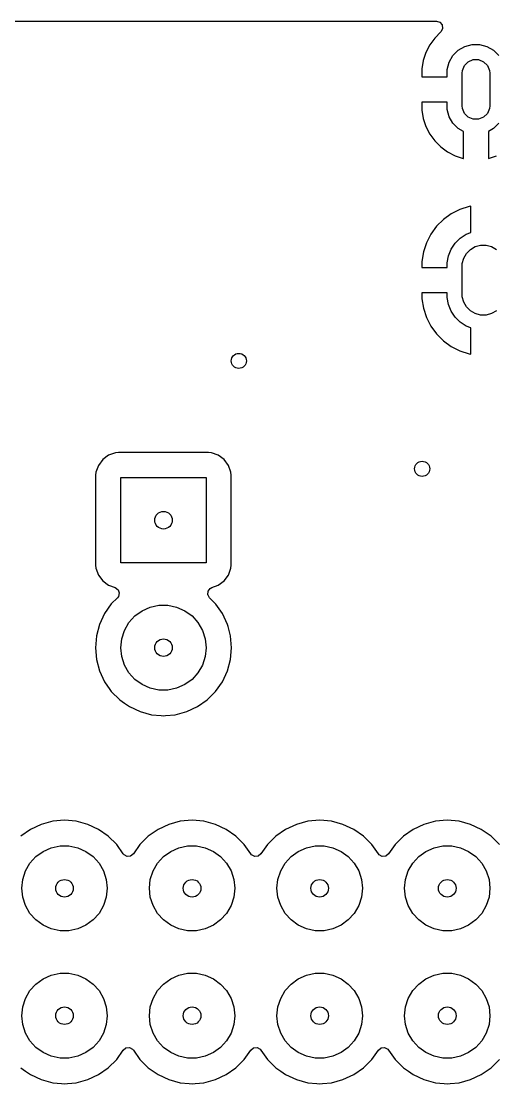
# Model space of a CAD drawing. Extents: x 0.03 to 1.97, y 0.03 to 3.58.
# Drawn here: x 0.916 to 1.287, y 2.747 to 3.58 of the extents above; entities that cross this region are included whole.
import ezdxf

# ---------------------------------------------------------------- set-up
doc = ezdxf.new("R2010")
doc.units = 0
doc.header["$MEASUREMENT"] = 0
doc.layers.add('BLACK', color=7, linetype='CONTINUOUS')

msp = doc.modelspace()

# ---------------------------------------------------------------- linework, layer by layer
at = {"layer": 'BLACK', "linetype": 'CONTINUOUS'}
for p, q in [((0.03459, 3.5803), (1.24153, 3.5803)), ((1.24153, 3.5803), (1.24417, 3.57952)), ((1.24417, 3.57952), (1.24597, 3.57744)), ((1.24597, 3.57744), (1.24636, 3.57472)), ((1.24498, 3.57196), (1.24016, 3.56714)), ((1.24522, 3.57222), (1.24498, 3.57196)), ((1.24636, 3.57472), (1.24522, 3.57222)), ((1.23624, 3.56175), (1.23322, 3.55581)), ((1.24016, 3.56714), (1.23624, 3.56175)), ((1.24016, 3.56714), (1.24016, 3.56714)), ((1.25866, 3.55753), (1.26378, 3.56048)), ((1.26378, 3.56048), (1.26949, 3.56201)), ((1.26949, 3.56201), (1.2754, 3.56201)), ((1.2754, 3.56201), (1.2811, 3.56048)), ((1.2811, 3.56048), (1.28622, 3.55753)), ((1.23322, 3.55581), (1.23116, 3.54948)), ((1.25153, 3.54823), (1.25448, 3.55335)), ((1.25448, 3.55335), (1.25866, 3.55753)), ((1.28622, 3.55753), (1.2904, 3.55335)), ((1.23116, 3.54948), (1.23012, 3.5429)), ((1.25, 3.54252), (1.25153, 3.54823)), ((1.26182, 3.54168), (1.26344, 3.54558)), ((1.26344, 3.54558), (1.26643, 3.54857)), ((1.26643, 3.54857), (1.27033, 3.55019)), ((1.27033, 3.55019), (1.27455, 3.55019)), ((1.27455, 3.55019), (1.27846, 3.54857)), ((1.27846, 3.54857), (1.28144, 3.54558)), ((1.28144, 3.54558), (1.28306, 3.54168)), ((1.23012, 3.5429), (1.23012, 3.53661)), ((1.23012, 3.53661), (1.2498, 3.53661)), ((1.2498, 3.53957), (1.25, 3.54252)), ((1.2498, 3.53661), (1.2498, 3.53957)), ((1.26161, 3.53957), (1.26182, 3.54168)), ((1.26161, 3.51398), (1.26161, 3.53957)), ((1.28306, 3.54168), (1.28327, 3.53957)), ((1.28327, 3.53957), (1.28327, 3.51398)), ((1.23012, 3.51693), (1.23012, 3.51065)), ((1.2498, 3.51693), (1.23012, 3.51693)), ((1.23012, 3.51065), (1.23116, 3.50407)), ((1.2498, 3.51398), (1.2498, 3.51693)), ((1.25, 3.51102), (1.2498, 3.51398)), ((1.25153, 3.50531), (1.25, 3.51102)), ((1.26182, 3.51186), (1.26161, 3.51398)), ((1.26344, 3.50796), (1.26182, 3.51186)), ((1.28306, 3.51186), (1.28144, 3.50796)), ((1.28327, 3.51398), (1.28306, 3.51186)), ((1.23116, 3.50407), (1.23322, 3.49773)), ((1.25448, 3.5002), (1.25153, 3.50531)), ((1.26643, 3.50497), (1.26344, 3.50796)), ((1.27033, 3.50336), (1.26643, 3.50497)), ((1.27455, 3.50336), (1.27033, 3.50336)), ((1.27846, 3.50497), (1.27455, 3.50336)), ((1.28144, 3.50796), (1.27846, 3.50497)), ((1.23322, 3.49773), (1.23624, 3.49179)), ((1.25866, 3.49602), (1.25448, 3.5002)), ((1.2626, 3.49374), (1.25866, 3.49602)), ((1.2626, 3.47268), (1.2626, 3.49374)), ((1.28622, 3.49602), (1.28228, 3.49374)), ((1.28228, 3.49374), (1.28228, 3.47268)), ((1.2904, 3.5002), (1.28622, 3.49602)), ((1.23624, 3.49179), (1.24016, 3.4864)), ((1.24016, 3.4864), (1.24016, 3.4864)), ((1.24016, 3.4864), (1.24487, 3.48169)), ((1.24487, 3.48169), (1.25026, 3.47778)), ((1.25026, 3.47778), (1.25619, 3.47475)), ((1.25619, 3.47475), (1.26253, 3.4727)), ((1.26253, 3.4727), (1.2626, 3.47268)), ((1.28228, 3.47268), (1.28235, 3.4727)), ((1.28235, 3.4727), (1.28869, 3.47475)), ((1.26705, 3.43503), (1.25983, 3.43269)), ((1.2685, 3.43526), (1.26705, 3.43503)), ((1.26705, 3.43503), (1.26705, 3.43503)), ((1.2685, 3.41466), (1.2685, 3.43526)), ((1.25307, 3.42924), (1.24693, 3.42478)), ((1.25983, 3.43269), (1.25307, 3.42924)), ((1.25983, 3.43269), (1.25983, 3.43269)), ((1.24156, 3.41941), (1.2371, 3.41327)), ((1.24693, 3.42478), (1.24156, 3.41941)), ((1.24156, 3.41941), (1.24156, 3.41941)), ((1.24693, 3.42478), (1.24693, 3.42478)), ((1.2371, 3.41327), (1.23365, 3.40651)), ((1.25628, 3.4061), (1.26024, 3.41006)), ((1.26024, 3.41006), (1.26489, 3.41317)), ((1.26489, 3.41317), (1.2685, 3.41466)), ((1.23365, 3.40651), (1.23131, 3.39929)), ((1.23365, 3.40651), (1.23365, 3.40651)), ((1.25103, 3.39628), (1.25317, 3.40145)), ((1.25317, 3.40145), (1.25628, 3.4061)), ((1.26816, 3.40127), (1.27194, 3.40345)), ((1.27194, 3.40345), (1.27616, 3.40458)), ((1.27616, 3.40458), (1.28053, 3.40458)), ((1.28053, 3.40458), (1.28475, 3.40345)), ((1.28475, 3.40345), (1.28853, 3.40127)), ((1.23131, 3.39929), (1.23012, 3.39179)), ((1.24994, 3.39079), (1.25103, 3.39628)), ((1.26176, 3.39018), (1.26289, 3.3944)), ((1.26289, 3.3944), (1.26507, 3.39818)), ((1.26507, 3.39818), (1.26816, 3.40127)), ((1.23012, 3.39179), (1.23012, 3.38701)), ((1.23012, 3.38701), (1.2498, 3.38701)), ((1.2498, 3.38799), (1.24994, 3.39079)), ((1.2498, 3.38701), (1.2498, 3.38799)), ((1.26161, 3.38799), (1.26176, 3.39018)), ((1.26161, 3.36634), (1.26161, 3.38799)), ((1.23012, 3.36732), (1.23012, 3.36254)), ((1.2498, 3.36732), (1.23012, 3.36732)), ((1.23012, 3.36254), (1.23131, 3.35505)), ((1.2498, 3.36634), (1.2498, 3.36732)), ((1.24994, 3.36354), (1.2498, 3.36634)), ((1.25103, 3.35805), (1.24994, 3.36354)), ((1.26176, 3.36415), (1.26161, 3.36634)), ((1.26289, 3.35994), (1.26176, 3.36415)), ((1.26507, 3.35615), (1.26289, 3.35994)), ((1.23131, 3.35505), (1.23365, 3.34783)), ((1.25317, 3.35288), (1.25103, 3.35805)), ((1.25628, 3.34823), (1.25317, 3.35288)), ((1.26816, 3.35306), (1.26507, 3.35615)), ((1.27194, 3.35088), (1.26816, 3.35306)), ((1.28853, 3.35306), (1.28475, 3.35088)), ((1.23365, 3.34783), (1.23365, 3.34783)), ((1.23365, 3.34783), (1.2371, 3.34106)), ((1.26024, 3.34427), (1.25628, 3.34823)), ((1.26489, 3.34117), (1.26024, 3.34427)), ((1.27616, 3.34975), (1.27194, 3.35088)), ((1.28053, 3.34975), (1.27616, 3.34975)), ((1.28475, 3.35088), (1.28053, 3.34975)), ((1.2371, 3.34106), (1.24156, 3.33492)), ((1.24156, 3.33492), (1.24156, 3.33492)), ((1.24156, 3.33492), (1.24693, 3.32955)), ((1.2685, 3.33967), (1.26489, 3.34117)), ((1.2685, 3.31907), (1.2685, 3.33967)), ((1.24693, 3.32955), (1.24693, 3.32955)), ((1.24693, 3.32955), (1.25307, 3.32509)), ((1.25307, 3.32509), (1.25983, 3.32164)), ((1.25983, 3.32164), (1.25983, 3.32164)), ((1.25983, 3.32164), (1.26705, 3.3193)), ((1.26705, 3.3193), (1.2685, 3.31907)), ((0.98002, 3.23632), (0.97662, 3.23178)), ((0.98455, 3.23972), (0.98002, 3.23632)), ((0.98002, 3.23632), (0.98002, 3.23632)), ((0.98986, 3.2417), (0.98455, 3.23972)), ((0.98455, 3.23972), (0.98455, 3.23972)), ((0.99221, 3.24195), (0.98986, 3.2417)), ((1.06291, 3.24195), (0.99221, 3.24195)), ((0.99221, 3.24195), (0.99221, 3.24195)), ((1.06526, 3.2417), (1.06291, 3.24195)), ((1.06291, 3.24195), (1.06291, 3.24195)), ((1.06291, 3.24195), (1.06291, 3.24195)), ((1.06291, 3.24195), (1.06291, 3.24195)), ((1.07056, 3.23972), (1.06526, 3.2417)), ((1.06526, 3.2417), (1.06526, 3.2417)), ((1.0751, 3.23632), (1.07056, 3.23972)), ((1.07056, 3.23972), (1.07056, 3.23972)), ((1.0785, 3.23178), (1.0751, 3.23632)), ((1.0751, 3.23632), (1.0751, 3.23632)), ((0.97464, 3.22648), (0.97439, 3.22413)), ((0.97662, 3.23178), (0.97464, 3.22648)), ((0.97662, 3.23178), (0.97662, 3.23178)), ((1.08048, 3.22648), (1.0785, 3.23178)), ((1.0785, 3.23178), (1.0785, 3.23178)), ((1.0785, 3.23178), (1.0785, 3.23178)), ((1.08073, 3.22413), (1.08048, 3.22648)), ((0.97439, 3.22413), (0.97439, 3.22413)), ((0.97439, 3.22413), (0.97439, 3.22413)), ((0.97439, 3.22413), (0.97439, 3.15343)), ((0.99409, 3.15531), (0.99409, 3.22224)), ((0.99409, 3.22224), (1.06102, 3.22224)), ((1.06102, 3.22224), (1.06102, 3.15531)), ((1.08073, 3.15343), (1.08073, 3.22413)), ((0.97439, 3.15343), (0.97439, 3.15343)), ((0.97439, 3.15343), (0.97464, 3.15108)), ((1.06102, 3.15531), (0.99409, 3.15531)), ((1.08048, 3.15108), (1.08073, 3.15343)), ((0.97464, 3.15108), (0.97662, 3.14577)), ((0.97662, 3.14577), (0.97662, 3.14577)), ((0.97662, 3.14577), (0.98002, 3.14124)), ((1.0751, 3.14124), (1.0785, 3.14577)), ((1.0785, 3.14577), (1.08048, 3.15108)), ((0.98002, 3.14124), (0.98002, 3.14124)), ((0.98002, 3.14124), (0.98455, 3.13784)), ((0.98455, 3.13784), (0.98455, 3.13784)), ((0.98455, 3.13784), (0.98973, 3.13591)), ((0.98973, 3.13591), (0.99193, 3.13426)), ((1.06252, 3.13304), (1.06417, 3.13525)), ((1.06417, 3.13525), (1.06539, 3.13591)), ((1.06539, 3.13591), (1.07056, 3.13784)), ((1.07056, 3.13784), (1.0751, 3.14124)), ((0.99147, 3.12789), (0.98667, 3.12309)), ((0.99231, 3.129), (0.99147, 3.12789)), ((0.99193, 3.13426), (0.99289, 3.13169)), ((0.99289, 3.13169), (0.99231, 3.129)), ((1.06233, 3.1303), (1.06252, 3.13304)), ((1.06253, 3.12992), (1.06233, 3.1303)), ((1.06364, 3.12789), (1.06253, 3.12992)), ((1.06844, 3.12309), (1.06364, 3.12789)), ((0.98667, 3.12309), (0.98134, 3.11547)), ((1.01083, 3.11776), (1.01722, 3.12061)), ((1.01722, 3.12061), (1.02406, 3.12206)), ((1.02406, 3.12206), (1.03106, 3.12206)), ((1.03106, 3.12206), (1.0379, 3.12061)), ((1.0379, 3.12061), (1.04429, 3.11776)), ((1.0686, 3.12286), (1.06844, 3.12309)), ((1.06844, 3.12309), (1.06844, 3.12309)), ((1.07378, 3.11547), (1.0686, 3.12286)), ((0.98134, 3.11547), (0.97741, 3.10703)), ((0.98134, 3.11547), (0.98134, 3.11547)), ((1.00049, 3.10845), (1.00517, 3.11365)), ((1.00517, 3.11365), (1.01083, 3.11776)), ((1.04429, 3.11776), (1.04995, 3.11365)), ((1.04995, 3.11365), (1.05463, 3.10845)), ((1.07771, 3.10703), (1.07378, 3.11547)), ((0.97741, 3.10703), (0.975, 3.09805)), ((0.97741, 3.10703), (0.97741, 3.10703)), ((0.99483, 3.09574), (0.99699, 3.10239)), ((0.99699, 3.10239), (1.00049, 3.10845)), ((1.05463, 3.10845), (1.05813, 3.10239)), ((1.05813, 3.10239), (1.06029, 3.09574)), ((1.07818, 3.10529), (1.07771, 3.10703)), ((1.07771, 3.10703), (1.07771, 3.10703)), ((1.07771, 3.10703), (1.07771, 3.10703)), ((1.08012, 3.09805), (1.07818, 3.10529)), ((0.975, 3.09805), (0.97419, 3.08878)), ((0.975, 3.09805), (0.975, 3.09805)), ((0.99409, 3.08878), (0.99483, 3.09574)), ((1.06029, 3.09574), (1.06102, 3.08878)), ((1.08093, 3.08878), (1.08012, 3.09805)), ((0.97419, 3.08878), (0.975, 3.07951)), ((0.97419, 3.08878), (0.97419, 3.08878)), ((0.99483, 3.08182), (0.99409, 3.08878)), ((1.06102, 3.08878), (1.06029, 3.08182)), ((1.08012, 3.07951), (1.08093, 3.08878)), ((0.975, 3.07951), (0.975, 3.07951)), ((0.975, 3.07951), (0.97741, 3.07053)), ((0.99699, 3.07517), (0.99483, 3.08182)), ((1.06029, 3.08182), (1.05813, 3.07517)), ((1.07771, 3.07053), (1.08012, 3.07951)), ((0.97741, 3.07053), (0.97741, 3.07053)), ((0.97741, 3.07053), (0.97741, 3.07053)), ((0.97741, 3.07053), (0.98134, 3.06209)), ((1.00049, 3.06911), (0.99699, 3.07517)), ((1.00517, 3.06391), (1.00049, 3.06911)), ((1.05463, 3.06911), (1.04995, 3.06391)), ((1.05813, 3.07517), (1.05463, 3.06911)), ((1.07378, 3.06209), (1.07771, 3.07053)), ((0.98134, 3.06209), (0.98134, 3.06209)), ((0.98134, 3.06209), (0.9856, 3.056)), ((1.01083, 3.0598), (1.00517, 3.06391)), ((1.01722, 3.05695), (1.01083, 3.0598)), ((1.04429, 3.0598), (1.0379, 3.05695)), ((1.04995, 3.06391), (1.04429, 3.0598)), ((1.06844, 3.05447), (1.07378, 3.06209)), ((0.9856, 3.056), (0.98667, 3.05447)), ((0.98667, 3.05447), (0.99325, 3.04789)), ((1.02406, 3.0555), (1.01722, 3.05695)), ((1.03106, 3.0555), (1.02406, 3.0555)), ((1.0379, 3.05695), (1.03106, 3.0555)), ((1.06187, 3.04789), (1.06844, 3.05447)), ((0.99325, 3.04789), (0.99706, 3.04523)), ((0.99706, 3.04523), (1.00087, 3.04256)), ((1.05425, 3.04256), (1.06187, 3.04789)), ((1.00087, 3.04256), (1.00087, 3.04256)), ((1.00087, 3.04256), (1.00087, 3.04256)), ((1.00087, 3.04256), (1.0093, 3.03863)), ((1.0093, 3.03863), (1.01829, 3.03622)), ((1.01829, 3.03622), (1.02571, 3.03557)), ((1.02571, 3.03557), (1.02756, 3.03541)), ((1.02756, 3.03541), (1.0291, 3.03554)), ((1.02756, 3.03541), (1.02756, 3.03541)), ((1.02756, 3.03541), (1.02756, 3.03541)), ((1.0291, 3.03554), (1.03683, 3.03622)), ((1.03683, 3.03622), (1.04581, 3.03863)), ((1.04581, 3.03863), (1.05425, 3.04256)), ((0.94073, 2.95256), (0.93175, 2.95015)), ((0.95, 2.95337), (0.94073, 2.95256)), ((0.94073, 2.95256), (0.94073, 2.95256)), ((0.95927, 2.95256), (0.95, 2.95337)), ((0.95, 2.95337), (0.95, 2.95337)), ((0.96825, 2.95015), (0.95927, 2.95256)), ((0.95927, 2.95256), (0.95927, 2.95256)), ((1.04073, 2.95256), (1.03175, 2.95015)), ((1.05, 2.95337), (1.04073, 2.95256)), ((1.04073, 2.95256), (1.04073, 2.95256)), ((1.05927, 2.95256), (1.05, 2.95337)), ((1.05, 2.95337), (1.05, 2.95337)), ((1.06825, 2.95015), (1.05927, 2.95256)), ((1.05927, 2.95256), (1.05927, 2.95256)), ((1.14073, 2.95256), (1.13175, 2.95015)), ((1.15, 2.95337), (1.14073, 2.95256)), ((1.14073, 2.95256), (1.14073, 2.95256)), ((1.15927, 2.95256), (1.15, 2.95337)), ((1.15, 2.95337), (1.15, 2.95337)), ((1.16825, 2.95015), (1.15927, 2.95256)), ((1.15927, 2.95256), (1.15927, 2.95256)), ((1.24073, 2.95256), (1.23175, 2.95015)), ((1.25, 2.95337), (1.24073, 2.95256)), ((1.24073, 2.95256), (1.24073, 2.95256)), ((1.25927, 2.95256), (1.25, 2.95337)), ((1.25, 2.95337), (1.25, 2.95337)), ((1.26825, 2.95015), (1.25927, 2.95256)), ((1.25927, 2.95256), (1.25927, 2.95256)), ((0.92331, 2.94622), (0.91569, 2.94089)), ((0.93175, 2.95015), (0.92331, 2.94622)), ((0.92331, 2.94622), (0.92331, 2.94622)), ((0.93175, 2.95015), (0.93175, 2.95015)), ((0.97669, 2.94622), (0.96825, 2.95015)), ((0.96825, 2.95015), (0.96825, 2.95015)), ((0.96825, 2.95015), (0.96825, 2.95015)), ((0.98431, 2.94089), (0.97669, 2.94622)), ((0.97669, 2.94622), (0.97669, 2.94622)), ((0.97669, 2.94622), (0.97669, 2.94622)), ((1.02331, 2.94622), (1.01569, 2.94089)), ((1.03175, 2.95015), (1.02331, 2.94622)), ((1.02331, 2.94622), (1.02331, 2.94622)), ((1.03175, 2.95015), (1.03175, 2.95015)), ((1.07669, 2.94622), (1.06825, 2.95015)), ((1.06825, 2.95015), (1.06825, 2.95015)), ((1.06825, 2.95015), (1.06825, 2.95015)), ((1.08431, 2.94089), (1.07669, 2.94622)), ((1.07669, 2.94622), (1.07669, 2.94622)), ((1.07669, 2.94622), (1.07669, 2.94622)), ((1.12331, 2.94622), (1.11569, 2.94089)), ((1.13175, 2.95015), (1.12331, 2.94622)), ((1.12331, 2.94622), (1.12331, 2.94622)), ((1.13175, 2.95015), (1.13175, 2.95015)), ((1.17669, 2.94622), (1.16825, 2.95015)), ((1.16825, 2.95015), (1.16825, 2.95015)), ((1.16825, 2.95015), (1.16825, 2.95015)), ((1.18431, 2.94089), (1.17669, 2.94622)), ((1.17669, 2.94622), (1.17669, 2.94622)), ((1.17669, 2.94622), (1.17669, 2.94622)), ((1.22331, 2.94622), (1.21569, 2.94089)), ((1.23175, 2.95015), (1.22331, 2.94622)), ((1.22331, 2.94622), (1.22331, 2.94622)), ((1.23175, 2.95015), (1.23175, 2.95015)), ((1.27669, 2.94622), (1.26825, 2.95015)), ((1.26825, 2.95015), (1.26825, 2.95015)), ((1.26825, 2.95015), (1.26825, 2.95015)), ((1.28431, 2.94089), (1.27669, 2.94622)), ((1.27669, 2.94622), (1.27669, 2.94622)), ((1.27669, 2.94622), (1.27669, 2.94622)), ((0.99089, 2.93431), (0.98431, 2.94089)), ((0.98431, 2.94089), (0.98431, 2.94089)), ((1.01569, 2.94089), (1.00911, 2.93431)), ((1.09089, 2.93431), (1.08431, 2.94089)), ((1.08431, 2.94089), (1.08431, 2.94089)), ((1.11569, 2.94089), (1.10911, 2.93431)), ((1.19089, 2.93431), (1.18431, 2.94089)), ((1.18431, 2.94089), (1.18431, 2.94089)), ((1.21569, 2.94089), (1.20911, 2.93431)), ((1.29089, 2.93431), (1.28431, 2.94089)), ((1.28431, 2.94089), (1.28431, 2.94089)), ((0.92761, 2.92487), (0.93327, 2.92898)), ((0.93327, 2.92898), (0.93966, 2.93183)), ((0.93966, 2.93183), (0.9465, 2.93328)), ((0.9465, 2.93328), (0.9535, 2.93328)), ((0.9535, 2.93328), (0.96034, 2.93183)), ((0.96034, 2.93183), (0.96673, 2.92898)), ((0.96673, 2.92898), (0.97239, 2.92487)), ((0.996, 2.927), (0.99089, 2.93431)), ((0.99666, 2.92624), (0.996, 2.927)), ((0.99911, 2.925), (0.99666, 2.92624)), ((1.004, 2.927), (1.00185, 2.92528)), ((1.00911, 2.93431), (1.004, 2.927)), ((1.02761, 2.92487), (1.03327, 2.92898)), ((1.03327, 2.92898), (1.03966, 2.93183)), ((1.03966, 2.93183), (1.0465, 2.93328)), ((1.0465, 2.93328), (1.0535, 2.93328)), ((1.0535, 2.93328), (1.06034, 2.93183)), ((1.06034, 2.93183), (1.06673, 2.92898)), ((1.06673, 2.92898), (1.07239, 2.92487)), ((1.096, 2.927), (1.09089, 2.93431)), ((1.09666, 2.92624), (1.096, 2.927)), ((1.09911, 2.925), (1.09666, 2.92624)), ((1.104, 2.927), (1.10185, 2.92528)), ((1.10911, 2.93431), (1.104, 2.927)), ((1.12761, 2.92487), (1.13327, 2.92898)), ((1.13327, 2.92898), (1.13966, 2.93183)), ((1.13966, 2.93183), (1.1465, 2.93328)), ((1.1465, 2.93328), (1.1535, 2.93328)), ((1.1535, 2.93328), (1.16034, 2.93183)), ((1.16034, 2.93183), (1.16673, 2.92898)), ((1.16673, 2.92898), (1.17239, 2.92487)), ((1.196, 2.927), (1.19089, 2.93431)), ((1.19666, 2.92624), (1.196, 2.927)), ((1.19911, 2.925), (1.19666, 2.92624)), ((1.204, 2.927), (1.20185, 2.92528)), ((1.20911, 2.93431), (1.204, 2.927)), ((1.22761, 2.92487), (1.23327, 2.92898)), ((1.23327, 2.92898), (1.23966, 2.93183)), ((1.23966, 2.93183), (1.2465, 2.93328)), ((1.2465, 2.93328), (1.2535, 2.93328)), ((1.2535, 2.93328), (1.26034, 2.93183)), ((1.26034, 2.93183), (1.26673, 2.92898)), ((1.26673, 2.92898), (1.27239, 2.92487)), ((0.91943, 2.91361), (0.92293, 2.91967)), ((0.92293, 2.91967), (0.92761, 2.92487)), ((0.97239, 2.92487), (0.97707, 2.91967)), ((0.97707, 2.91967), (0.98057, 2.91361)), ((1.00185, 2.92528), (0.99911, 2.925)), ((1.01943, 2.91361), (1.02293, 2.91967)), ((1.02293, 2.91967), (1.02761, 2.92487)), ((1.07239, 2.92487), (1.07707, 2.91967)), ((1.07707, 2.91967), (1.08057, 2.91361)), ((1.10185, 2.92528), (1.09911, 2.925)), ((1.11943, 2.91361), (1.12293, 2.91967)), ((1.12293, 2.91967), (1.12761, 2.92487)), ((1.17239, 2.92487), (1.17707, 2.91967)), ((1.17707, 2.91967), (1.18057, 2.91361)), ((1.20185, 2.92528), (1.19911, 2.925)), ((1.21943, 2.91361), (1.22293, 2.91967)), ((1.22293, 2.91967), (1.22761, 2.92487)), ((1.27239, 2.92487), (1.27707, 2.91967)), ((1.27707, 2.91967), (1.28057, 2.91361)), ((0.91727, 2.90696), (0.91943, 2.91361)), ((0.98057, 2.91361), (0.98273, 2.90696)), ((1.01727, 2.90696), (1.01943, 2.91361)), ((1.08057, 2.91361), (1.08273, 2.90696)), ((1.11727, 2.90696), (1.11943, 2.91361)), ((1.18057, 2.91361), (1.18273, 2.90696)), ((1.21727, 2.90696), (1.21943, 2.91361)), ((1.28057, 2.91361), (1.28273, 2.90696)), ((0.91654, 2.9), (0.91727, 2.90696)), ((0.98273, 2.90696), (0.98346, 2.9)), ((1.01654, 2.9), (1.01727, 2.90696)), ((1.08273, 2.90696), (1.08346, 2.9)), ((1.11654, 2.9), (1.11727, 2.90696)), ((1.18273, 2.90696), (1.18346, 2.9)), ((1.21654, 2.9), (1.21727, 2.90696)), ((1.28273, 2.90696), (1.28346, 2.9)), ((0.91727, 2.89304), (0.91654, 2.9)), ((0.91943, 2.88639), (0.91727, 2.89304)), ((0.98273, 2.89304), (0.98057, 2.88639)), ((0.98346, 2.9), (0.98273, 2.89304)), ((1.01727, 2.89304), (1.01654, 2.9)), ((1.01943, 2.88639), (1.01727, 2.89304)), ((1.08273, 2.89304), (1.08057, 2.88639)), ((1.08346, 2.9), (1.08273, 2.89304)), ((1.11727, 2.89304), (1.11654, 2.9)), ((1.11943, 2.88639), (1.11727, 2.89304)), ((1.18273, 2.89304), (1.18057, 2.88639)), ((1.18346, 2.9), (1.18273, 2.89304)), ((1.21727, 2.89304), (1.21654, 2.9)), ((1.21943, 2.88639), (1.21727, 2.89304)), ((1.28273, 2.89304), (1.28057, 2.88639)), ((1.28346, 2.9), (1.28273, 2.89304)), ((0.92293, 2.88033), (0.91943, 2.88639)), ((0.98057, 2.88639), (0.97707, 2.88033)), ((1.02293, 2.88033), (1.01943, 2.88639)), ((1.08057, 2.88639), (1.07707, 2.88033)), ((1.12293, 2.88033), (1.11943, 2.88639)), ((1.18057, 2.88639), (1.17707, 2.88033)), ((1.22293, 2.88033), (1.21943, 2.88639)), ((1.28057, 2.88639), (1.27707, 2.88033)), ((0.92761, 2.87513), (0.92293, 2.88033)), ((0.97707, 2.88033), (0.97239, 2.87513)), ((1.02761, 2.87513), (1.02293, 2.88033)), ((1.07707, 2.88033), (1.07239, 2.87513)), ((1.12761, 2.87513), (1.12293, 2.88033)), ((1.17707, 2.88033), (1.17239, 2.87513)), ((1.22761, 2.87513), (1.22293, 2.88033)), ((1.27707, 2.88033), (1.27239, 2.87513)), ((0.93327, 2.87102), (0.92761, 2.87513)), ((0.93966, 2.86817), (0.93327, 2.87102)), ((0.9465, 2.86672), (0.93966, 2.86817)), ((0.96034, 2.86817), (0.9535, 2.86672)), ((0.96673, 2.87102), (0.96034, 2.86817)), ((0.97239, 2.87513), (0.96673, 2.87102)), ((1.03327, 2.87102), (1.02761, 2.87513)), ((1.03966, 2.86817), (1.03327, 2.87102)), ((1.0465, 2.86672), (1.03966, 2.86817)), ((1.06034, 2.86817), (1.0535, 2.86672)), ((1.06673, 2.87102), (1.06034, 2.86817)), ((1.07239, 2.87513), (1.06673, 2.87102)), ((1.13327, 2.87102), (1.12761, 2.87513)), ((1.13966, 2.86817), (1.13327, 2.87102)), ((1.1465, 2.86672), (1.13966, 2.86817)), ((1.16034, 2.86817), (1.1535, 2.86672)), ((1.16673, 2.87102), (1.16034, 2.86817)), ((1.17239, 2.87513), (1.16673, 2.87102)), ((1.23327, 2.87102), (1.22761, 2.87513)), ((1.23966, 2.86817), (1.23327, 2.87102)), ((1.2465, 2.86672), (1.23966, 2.86817)), ((1.26034, 2.86817), (1.2535, 2.86672)), ((1.26673, 2.87102), (1.26034, 2.86817)), ((1.27239, 2.87513), (1.26673, 2.87102)), ((0.9535, 2.86672), (0.9465, 2.86672)), ((1.0535, 2.86672), (1.0465, 2.86672)), ((1.1535, 2.86672), (1.1465, 2.86672)), ((1.2535, 2.86672), (1.2465, 2.86672)), ((0.92761, 2.82487), (0.93327, 2.82898)), ((0.93327, 2.82898), (0.93966, 2.83183)), ((0.93966, 2.83183), (0.9465, 2.83328)), ((0.9465, 2.83328), (0.9535, 2.83328)), ((0.9535, 2.83328), (0.96034, 2.83183)), ((0.96034, 2.83183), (0.96673, 2.82898)), ((0.96673, 2.82898), (0.97239, 2.82487)), ((1.02761, 2.82487), (1.03327, 2.82898)), ((1.03327, 2.82898), (1.03966, 2.83183)), ((1.03966, 2.83183), (1.0465, 2.83328)), ((1.0465, 2.83328), (1.0535, 2.83328)), ((1.0535, 2.83328), (1.06034, 2.83183)), ((1.06034, 2.83183), (1.06673, 2.82898)), ((1.06673, 2.82898), (1.07239, 2.82487)), ((1.12761, 2.82487), (1.13327, 2.82898)), ((1.13327, 2.82898), (1.13966, 2.83183)), ((1.13966, 2.83183), (1.1465, 2.83328)), ((1.1465, 2.83328), (1.1535, 2.83328)), ((1.1535, 2.83328), (1.16034, 2.83183)), ((1.16034, 2.83183), (1.16673, 2.82898)), ((1.16673, 2.82898), (1.17239, 2.82487)), ((1.22761, 2.82487), (1.23327, 2.82898)), ((1.23327, 2.82898), (1.23966, 2.83183)), ((1.23966, 2.83183), (1.2465, 2.83328)), ((1.2465, 2.83328), (1.2535, 2.83328)), ((1.2535, 2.83328), (1.26034, 2.83183)), ((1.26034, 2.83183), (1.26673, 2.82898)), ((1.26673, 2.82898), (1.27239, 2.82487)), ((0.91943, 2.81361), (0.92293, 2.81967)), ((0.92293, 2.81967), (0.92761, 2.82487)), ((0.97239, 2.82487), (0.97707, 2.81967)), ((0.97707, 2.81967), (0.98057, 2.81361)), ((1.01943, 2.81361), (1.02293, 2.81967)), ((1.02293, 2.81967), (1.02761, 2.82487)), ((1.07239, 2.82487), (1.07707, 2.81967)), ((1.07707, 2.81967), (1.08057, 2.81361)), ((1.11943, 2.81361), (1.12293, 2.81967)), ((1.12293, 2.81967), (1.12761, 2.82487)), ((1.17239, 2.82487), (1.17707, 2.81967)), ((1.17707, 2.81967), (1.18057, 2.81361)), ((1.21943, 2.81361), (1.22293, 2.81967)), ((1.22293, 2.81967), (1.22761, 2.82487)), ((1.27239, 2.82487), (1.27707, 2.81967)), ((1.27707, 2.81967), (1.28057, 2.81361)), ((0.91727, 2.80696), (0.91943, 2.81361)), ((0.98057, 2.81361), (0.98273, 2.80696)), ((1.01727, 2.80696), (1.01943, 2.81361)), ((1.08057, 2.81361), (1.08273, 2.80696)), ((1.11727, 2.80696), (1.11943, 2.81361)), ((1.18057, 2.81361), (1.18273, 2.80696)), ((1.21727, 2.80696), (1.21943, 2.81361)), ((1.28057, 2.81361), (1.28273, 2.80696)), ((0.91654, 2.8), (0.91727, 2.80696)), ((0.98273, 2.80696), (0.98346, 2.8)), ((1.01654, 2.8), (1.01727, 2.80696)), ((1.08273, 2.80696), (1.08346, 2.8)), ((1.11654, 2.8), (1.11727, 2.80696)), ((1.18273, 2.80696), (1.18346, 2.8)), ((1.21654, 2.8), (1.21727, 2.80696)), ((1.28273, 2.80696), (1.28346, 2.8)), ((0.91727, 2.79304), (0.91654, 2.8)), ((0.91943, 2.78639), (0.91727, 2.79304)), ((0.98273, 2.79304), (0.98057, 2.78639)), ((0.98346, 2.8), (0.98273, 2.79304)), ((1.01727, 2.79304), (1.01654, 2.8)), ((1.01943, 2.78639), (1.01727, 2.79304)), ((1.08273, 2.79304), (1.08057, 2.78639)), ((1.08346, 2.8), (1.08273, 2.79304)), ((1.11727, 2.79304), (1.11654, 2.8)), ((1.11943, 2.78639), (1.11727, 2.79304)), ((1.18273, 2.79304), (1.18057, 2.78639)), ((1.18346, 2.8), (1.18273, 2.79304)), ((1.21727, 2.79304), (1.21654, 2.8)), ((1.21943, 2.78639), (1.21727, 2.79304)), ((1.28273, 2.79304), (1.28057, 2.78639)), ((1.28346, 2.8), (1.28273, 2.79304)), ((0.92293, 2.78033), (0.91943, 2.78639)), ((0.98057, 2.78639), (0.97707, 2.78033)), ((1.02293, 2.78033), (1.01943, 2.78639)), ((1.08057, 2.78639), (1.07707, 2.78033)), ((1.12293, 2.78033), (1.11943, 2.78639)), ((1.18057, 2.78639), (1.17707, 2.78033)), ((1.22293, 2.78033), (1.21943, 2.78639)), ((1.28057, 2.78639), (1.27707, 2.78033)), ((0.92761, 2.77513), (0.92293, 2.78033)), ((0.97707, 2.78033), (0.97239, 2.77513)), ((1.02761, 2.77513), (1.02293, 2.78033)), ((1.07707, 2.78033), (1.07239, 2.77513)), ((1.12761, 2.77513), (1.12293, 2.78033)), ((1.17707, 2.78033), (1.17239, 2.77513)), ((1.22761, 2.77513), (1.22293, 2.78033)), ((1.27707, 2.78033), (1.27239, 2.77513)), ((0.93327, 2.77102), (0.92761, 2.77513)), ((0.93966, 2.76817), (0.93327, 2.77102)), ((0.9465, 2.76672), (0.93966, 2.76817)), ((0.96034, 2.76817), (0.9535, 2.76672)), ((0.96673, 2.77102), (0.96034, 2.76817)), ((0.97239, 2.77513), (0.96673, 2.77102)), ((0.99089, 2.76569), (0.996, 2.773)), ((0.996, 2.773), (0.99815, 2.77472)), ((0.99815, 2.77472), (1.00089, 2.775)), ((1.00089, 2.775), (1.00334, 2.77376)), ((1.00334, 2.77376), (1.004, 2.773)), ((1.004, 2.773), (1.00911, 2.76569)), ((1.03327, 2.77102), (1.02761, 2.77513)), ((1.03966, 2.76817), (1.03327, 2.77102)), ((1.0465, 2.76672), (1.03966, 2.76817)), ((1.06034, 2.76817), (1.0535, 2.76672)), ((1.06673, 2.77102), (1.06034, 2.76817)), ((1.07239, 2.77513), (1.06673, 2.77102)), ((1.09089, 2.76569), (1.096, 2.773)), ((1.096, 2.773), (1.09815, 2.77472)), ((1.09815, 2.77472), (1.10089, 2.775)), ((1.10089, 2.775), (1.10334, 2.77376)), ((1.10334, 2.77376), (1.104, 2.773)), ((1.104, 2.773), (1.10911, 2.76569)), ((1.13327, 2.77102), (1.12761, 2.77513)), ((1.13966, 2.76817), (1.13327, 2.77102)), ((1.1465, 2.76672), (1.13966, 2.76817)), ((1.16034, 2.76817), (1.1535, 2.76672)), ((1.16673, 2.77102), (1.16034, 2.76817)), ((1.17239, 2.77513), (1.16673, 2.77102)), ((1.19089, 2.76569), (1.196, 2.773)), ((1.196, 2.773), (1.19815, 2.77472)), ((1.19815, 2.77472), (1.20089, 2.775)), ((1.20089, 2.775), (1.20334, 2.77376)), ((1.20334, 2.77376), (1.204, 2.773)), ((1.204, 2.773), (1.20911, 2.76569)), ((1.23327, 2.77102), (1.22761, 2.77513)), ((1.23966, 2.76817), (1.23327, 2.77102)), ((1.2465, 2.76672), (1.23966, 2.76817)), ((1.26034, 2.76817), (1.2535, 2.76672)), ((1.26673, 2.77102), (1.26034, 2.76817)), ((1.27239, 2.77513), (1.26673, 2.77102)), ((0.9535, 2.76672), (0.9465, 2.76672)), ((0.98431, 2.75911), (0.99089, 2.76569)), ((1.00911, 2.76569), (1.00911, 2.76569)), ((1.00911, 2.76569), (1.01569, 2.75911)), ((1.0535, 2.76672), (1.0465, 2.76672)), ((1.08431, 2.75911), (1.09089, 2.76569)), ((1.10911, 2.76569), (1.10911, 2.76569)), ((1.10911, 2.76569), (1.11569, 2.75911)), ((1.1535, 2.76672), (1.1465, 2.76672)), ((1.18431, 2.75911), (1.19089, 2.76569)), ((1.20911, 2.76569), (1.20911, 2.76569)), ((1.20911, 2.76569), (1.21569, 2.75911)), ((1.2535, 2.76672), (1.2465, 2.76672)), ((1.28431, 2.75911), (1.29089, 2.76569)), ((0.91569, 2.75911), (0.9195, 2.75645)), ((0.9195, 2.75645), (0.92331, 2.75378)), ((0.92331, 2.75378), (0.92331, 2.75378)), ((0.92331, 2.75378), (0.92331, 2.75378)), ((0.92331, 2.75378), (0.93175, 2.74985)), ((0.96825, 2.74985), (0.97669, 2.75378)), ((0.97669, 2.75378), (0.98431, 2.75911)), ((1.01569, 2.75911), (1.0195, 2.75645)), ((1.0195, 2.75645), (1.02331, 2.75378)), ((1.02331, 2.75378), (1.02331, 2.75378)), ((1.02331, 2.75378), (1.02331, 2.75378)), ((1.02331, 2.75378), (1.03175, 2.74985)), ((1.06825, 2.74985), (1.07669, 2.75378)), ((1.07669, 2.75378), (1.08431, 2.75911)), ((1.11569, 2.75911), (1.1195, 2.75645)), ((1.1195, 2.75645), (1.12331, 2.75378)), ((1.12331, 2.75378), (1.12331, 2.75378)), ((1.12331, 2.75378), (1.12331, 2.75378)), ((1.12331, 2.75378), (1.13175, 2.74985)), ((1.16825, 2.74985), (1.17669, 2.75378)), ((1.17669, 2.75378), (1.18431, 2.75911)), ((1.21569, 2.75911), (1.2195, 2.75645)), ((1.2195, 2.75645), (1.22331, 2.75378)), ((1.22331, 2.75378), (1.22331, 2.75378)), ((1.22331, 2.75378), (1.22331, 2.75378)), ((1.22331, 2.75378), (1.23175, 2.74985)), ((1.26825, 2.74985), (1.27669, 2.75378)), ((1.27669, 2.75378), (1.28431, 2.75911)), ((0.93175, 2.74985), (0.94073, 2.74744)), ((0.94073, 2.74744), (0.94768, 2.74683)), ((0.94768, 2.74683), (0.95, 2.74663)), ((0.95, 2.74663), (0.95232, 2.74683)), ((0.95, 2.74663), (0.95, 2.74663)), ((0.95, 2.74663), (0.95, 2.74663)), ((0.95232, 2.74683), (0.95927, 2.74744)), ((0.95927, 2.74744), (0.96825, 2.74985)), ((1.03175, 2.74985), (1.04073, 2.74744)), ((1.04073, 2.74744), (1.04768, 2.74683)), ((1.04768, 2.74683), (1.05, 2.74663)), ((1.05, 2.74663), (1.05232, 2.74683)), ((1.05, 2.74663), (1.05, 2.74663)), ((1.05, 2.74663), (1.05, 2.74663)), ((1.05232, 2.74683), (1.05927, 2.74744)), ((1.05927, 2.74744), (1.06825, 2.74985)), ((1.13175, 2.74985), (1.14073, 2.74744)), ((1.14073, 2.74744), (1.14768, 2.74683)), ((1.14768, 2.74683), (1.15, 2.74663)), ((1.15, 2.74663), (1.15232, 2.74683)), ((1.15, 2.74663), (1.15, 2.74663)), ((1.15, 2.74663), (1.15, 2.74663)), ((1.15232, 2.74683), (1.15927, 2.74744)), ((1.15927, 2.74744), (1.16825, 2.74985)), ((1.23175, 2.74985), (1.24073, 2.74744)), ((1.24073, 2.74744), (1.24768, 2.74683)), ((1.24768, 2.74683), (1.25, 2.74663)), ((1.25, 2.74663), (1.25232, 2.74683)), ((1.25, 2.74663), (1.25, 2.74663)), ((1.25, 2.74663), (1.25, 2.74663)), ((1.25232, 2.74683), (1.25927, 2.74744)), ((1.25927, 2.74744), (1.26825, 2.74985))]:
    msp.add_line(p, q, dxfattribs=at)
at = {"layer": 'BLACK'}
for centre, radius in [((1.08661, 3.31378), 0.00591), ((1.23031, 3.22913), 0.00591), ((1.02756, 3.18878), 0.00689), ((1.02756, 3.08878), 0.00689), ((0.95, 2.9), 0.00689), ((1.05, 2.9), 0.00689), ((1.15, 2.9), 0.00689), ((1.25, 2.9), 0.00689), ((0.95, 2.8), 0.00689), ((1.05, 2.8), 0.00689), ((1.15, 2.8), 0.00689), ((1.25, 2.8), 0.00689)]:
    msp.add_circle(centre, radius, dxfattribs=at)

doc.saveas('drawing.dxf')
